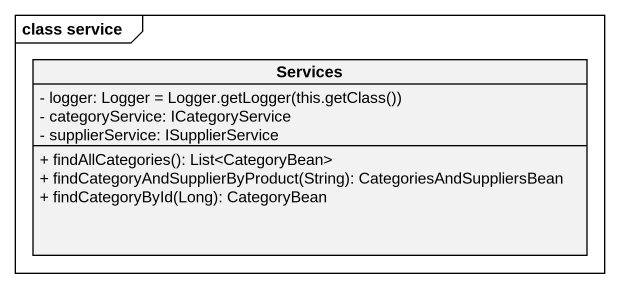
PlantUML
@startuml
mainframe class service
hide circle
hide empty members
skinparam classAttributeIconSize 0
class Services {
  {field} - logger: Logger = Logger.getLogger(this.getClass())
  - categoryService: ICategoryService
  - supplierService: ISupplierService
  + findAllCategories(): List<CategoryBean>
  + findCategoryAndSupplierByProduct(String): CategoriesAndSuppliersBean
  + findCategoryById(Long): CategoryBean
}
@enduml
